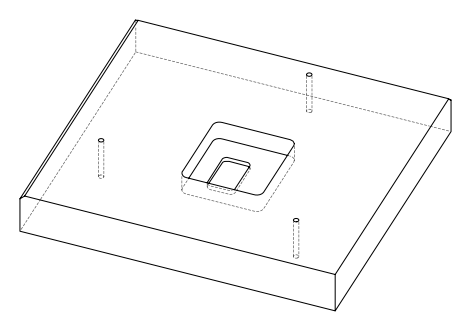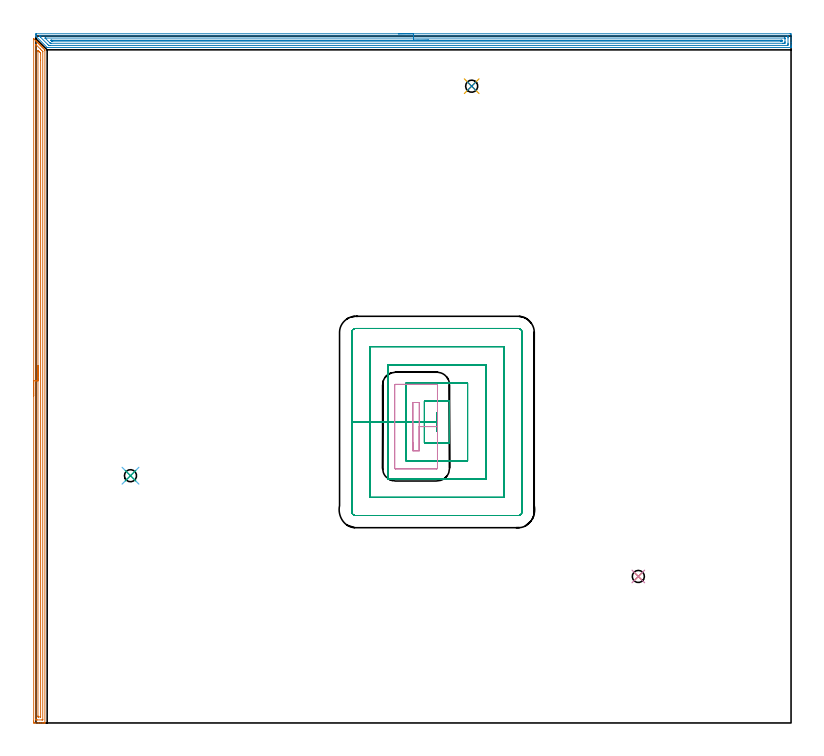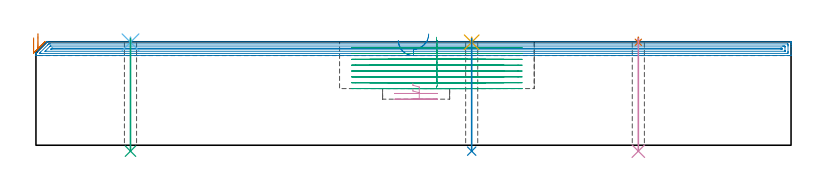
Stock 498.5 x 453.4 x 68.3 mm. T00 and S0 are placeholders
(PLAN: 10 operations, 3 tool changes, 53.7 min)
(1 AREA_MILL | FG_CHAMFER_SURFACE | UGT0205_001 | 10.96 min | 12416 mm3)
(2 AREA_MILL_1 | FG_CHAMFER_SURFACE_1 | UGT0205_001 | 16.03 min | 20450 mm3)
(3 MILL_RECTANGULAR_POCKET | POCKET_RECTANGULAR_STRAIGHT | UGT0201_008 | Follow Part, ap 4, ae 75% | 24.51 min | 550983 mm3)
(4 MILL_RECTANGULAR_POCKET_1 | POCKET_RECTANGULAR_STRAIGHT_1 | UGT0201_008 | Follow Part, ap 4, ae 75% | 1.23 min | 21752 mm3)
(5 SPOT_DRILL | STEP1HOLE | NXT0321_9005460120000 | 0.03 min | 7 mm3)
(6 SPOT_DRILL_1 | STEP1HOLE_1 | NXT0321_9005460120000 | 0.03 min | 0 mm3)
(7 SPOT_DRILL_2 | STEP1HOLE_2 | NXT0321_9005460120000 | 0.03 min | 5 mm3)
(8 DRILL_THROUGH_HOLE_INTO_CENTER | STEP1HOLE | UGT0301_475 | 0.3 min | 3442 mm3)
(9 DRILL_THROUGH_HOLE_INTO_CENTER_1 | STEP1HOLE_1 | UGT0301_475 | 0.3 min | 3366 mm3)
(10 DRILL_THROUGH_HOLE_INTO_CENTER_2 | STEP1HOLE_2 | UGT0301_475 | 0.3 min | 3406 mm3)
(TOOL UGT0205_001 | Chamfer Mill 20 x 3 x 45 deg. | D20 FL50 Z2)
(TOOL UGT0201_008 | End Mill 16 mm | D16 FL32 Z4)
(TOOL NXT0321_9005460120000 | NC Spot Drill, 142deg, 12mm, Carbide, Uncoated | D12 PA142 FL30 Z2)
(TOOL UGT0301_475 | Carbide Drill 8.0 mm | D8 PA118 FL75 Z2)
(OP 1 AREA_MILL)
G17 G21 G94 G90
T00 M6
G54
G17 G0 G90 X-1.5 Y215.85 S1061 M3
G43 Z78.3 H0
Z70.9
G94 G1 Y215.888 Z70.028 F250.
Y216.002 Z69.164
Y216.191 Z68.312
Y216.453 Z67.48
Y216.787 Z66.674
Y217.19 Z65.9
Y217.658 Z65.164
Y218.19 Z64.472
Y218.779 Z63.829
Y219.422 Z63.24
Y220.114 Z62.708
Y220.85 Z62.24
Y221.624 Z61.837
Y222.43 Z61.503
Y223.262 Z61.241
Y224.114 Z61.052
Y224.978 Z60.938
Y225.85 Z60.9
Y451.466
X-1.494 Y451.672 Z60.903
X-1.492 Y451.681 Z60.905
X-1.471 Y451.672 Z60.926
X-1.041 Y451.241 Z61.359
X-0.918 Y451.119 Z61.48
X-0.072 Y450.272 Z62.327
X-0.027 Y450.228 Z62.37
X0.018 Y450.183 Z62.417
X0.224 Y449.976 Z62.623
X0.27 Y449.931 Z62.667
X0.316 Y449.885 Z62.715
X0.52 Y449.68 Z62.919
X0.567 Y449.634 Z62.964
X0.614 Y449.587 Z63.013
X0.816 Y449.384 Z63.215
X0.864 Y449.338 Z63.261
X0.912 Y449.289 Z63.311
X1.112 Y449.088 Z63.511
X1.161 Y449.041 Z63.558
X1.21 Y448.991 Z63.609
X1.408 Y448.792 Z63.807
X1.458 Y448.744 Z63.855
X1.508 Y448.693 Z63.906
X1.704 Y448.496 Z64.103
X1.755 Y448.447 Z64.152
X1.805 Y448.395 Z64.204
X2. Y448.2 Z64.399
X2.052 Y448.15 Z64.448
X2.103 Y448.097 Z64.502
X2.296 Y447.904 Z64.695
X2.348 Y447.853 Z64.745
X2.401 Y447.799 Z64.8
X2.592 Y447.609 Z64.991
X2.645 Y447.556 Z65.042
X2.699 Y447.501 Z65.098
X2.888 Y447.313 Z65.287
X2.942 Y447.259 Z65.339
X2.997 Y447.203 Z65.396
X3.184 Y447.017 Z65.583
X3.239 Y446.962 Z65.636
X3.295 Y446.905 Z65.694
X3.48 Y446.721 Z65.879
X3.536 Y446.665 Z65.933
X3.593 Y446.608 Z65.992
X3.776 Y446.425 Z66.175
X3.833 Y446.368 Z66.23
X3.891 Y446.31 Z66.29
X4.072 Y446.129 Z66.471
X4.13 Y446.071 Z66.527
X4.189 Y446.012 Z66.588
X4.368 Y445.833 Z66.767
X4.427 Y445.775 Z66.824
X4.487 Y445.714 Z66.886
X4.664 Y445.537 Z67.063
X4.724 Y445.478 Z67.121
X4.785 Y445.416 Z67.184
X4.96 Y445.241 Z67.359
X5.021 Y445.181 Z67.417
X5.083 Y445.118 Z67.482
X5.256 Y444.945 Z67.655
X5.318 Y444.884 Z67.714
X5.623 Y444.577 Z68.023
X5.904 Y444.288 Z68.296
X5.9 Y443.938 Z68.3
Y0.177
X5.897 Y0.01 Z68.288
X5.848 Y0.007 Z68.24
X5.439 Y0. Z67.839
X5.132 Z67.531
X4.427 Z66.822
X3.184 Z65.581
X1.755 Z64.15
X-0.918 Y0.001 Z61.479
X-1.165 Y0.003 Z61.232
X-1.492 Y0.008 Z60.906
X-1.494 Y0.046 Z60.904
X-1.499 Y0.624 Z60.901
X-1.5 Y1.208 Z60.9
Y225.85
X-0.086 Z62.314
Y447.619
X-0.084 Y447.737 Z62.316
X-0.081 Y447.815 Z62.319
X-0.08 Y447.824 Z62.32
X-0.079 Y447.825 Z62.321
X-0.067 Y447.815 Z62.333
X-0.027 Y447.777 Z62.373
X0.249 Y447.501 Z62.649
X2.93 Y444.82 Z65.33
X3.824 Y443.926 Z66.224
X4.427 Y443.32 Z66.827
X4.46 Y443.283 Z66.86
X4.475 Y443.264 Z66.875
X4.479 Y443.208 Z66.879
X4.484 Y443.091 Z66.884
X4.485 Y443.033 Z66.885
Y2.352
X4.484 Y2.293 Z66.884
X4.48 Y2.176 Z66.88
X4.472 Y2.01 Z66.872
X4.427 Y2.008 Z66.827
X3.945 Y2.001 Z66.345
X0.864 Y2. Z63.264
X0.381 Y2.001 Z62.781
X-0.027 Y2.008 Z62.373
X-0.078 Y2.01 Z62.322
X-0.086 Y2.411 Z62.314
Y225.85
X1.328 Z63.728
X1.329 Y443.033 Z63.729
X1.33 Y443.459 Z63.73
X1.334 Y443.926 Z63.734
X1.335 Y443.95 Z63.735
X1.368 Y443.926 Z63.768
X1.755 Y443.545 Z64.155
X2.268 Y443.033 Z64.668
X2.645 Y442.655 Z65.045
X2.902 Y442.395 Z65.302
X3.029 Y442.262 Z65.429
X3.059 Y442.23 Z65.459
X3.065 Y442.198 Z65.465
X3.067 Y442.139 Z65.467
X3.071 Y441.712 Z65.471
X3.072 Y437.41 Z65.472
X3.071 Y4.199 Z65.471
X3.07 Y4.092 Z65.47
X3.067 Y4.039 Z65.467
X3.065 Y4.02 Z65.465
X3.04 Y4.01 Z65.44
X2.841 Y4.002 Z65.241
X1.755 Y4.001 Z64.155
X1.557 Y4.004 Z63.957
X1.425 Y4.009 Z63.825
X1.335 Y4.014 Z63.735
X1.333 Y4.057 Z63.733
X1.331 Y4.199 Z63.731
X1.329 Y4.626 Z63.729
X1.328 Y225.85 Z63.728
Y226.722 Z63.767
Y227.586 Z63.88
Y228.438 Z64.069
Y229.27 Z64.332
Y230.076 Z64.665
Y230.85 Z65.068
Y231.586 Z65.537
Y232.278 Z66.068
Y232.921 Z66.657
Y233.51 Z67.301
Y234.042 Z67.993
Y234.51 Z68.728
Y234.913 Z69.502
Y235.247 Z70.308
Y235.509 Z71.14
Y235.698 Z71.992
Y235.812 Z72.857
Y235.85 Z73.728
G0 Z78.3
M5
M2
(OP 2 AREA_MILL_1)
G17 G21 G94 G90
T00 M6
G54
G17 G0 G90 X239.2 Y454.9 S1061 M3
G43 Z78.3 H0
Z69.2
G94 G1 X239.238 Z68.328 F250.
X239.352 Z67.464
X239.541 Z66.612
X239.803 Z65.78
X240.137 Z64.974
X240.54 Z64.2
X241.008 Z63.464
X241.539 Z62.772
X242.129 Z62.129
X242.772 Z61.54
X243.464 Z61.009
X244.2 Z60.54
X244.974 Z60.137
X245.78 Z59.803
X246.612 Z59.541
X247.463 Z59.352
X248.328 Z59.238
X249.2 Z59.2
X497.771
X498.114 Y454.896 Z59.202
X498.39 Y454.892 Z59.206
X498.4 Y454.612 Z59.485
Y449.017 Z65.078
Y447.602 Z66.495
Y447.24 Z66.855
Y446.516 Z67.583
Y446.249 Z67.851
Y445.843 Z68.248
X498.391 Y445.803 Z68.288
X498.218 Y445.8 Z68.3
X7.782
X7.397 Y445.805 Z68.291
X7.283 Y445.915 Z68.182
X0.331 Y452.868 Z61.23
X0.182 Y453.016 Z61.081
X0.033 Y453.17 Z60.928
X0.006 Y453.205 Z60.892
X0.002 Y453.238 Z60.86
X0. Y453.262 Z60.835
Y454.529 Z59.566
Y454.71 Z59.386
X0.002 Y454.891 Z59.205
X0.182 Y454.9 Z59.2
X249.2
Y453.486 Z60.614
X495.958 Y453.485 Z60.615
X495.983 Y453.484 Z60.616
X496.39 Y453.46 Z60.64
X496.398 Y453.048 Z61.052
X496.399 Y452.571 Z61.529
X496.4 Y452.157 Z61.943
Y448.602 Z65.498
X496.399 Y448.129 Z65.971
X496.398 Y447.716 Z66.384
X496.39 Y447.24 Z66.86
X496.007 Y447.216 Z66.884
X495.983 Y447.215 Z66.885
X9.596 Y447.214 Z66.886
X8.701 Y447.215 Z66.885
X8.676 Y447.217 Z66.883
X8.422 Y447.24 Z66.86
X7.782 Y447.869 Z66.231
X3.078 Y452.571 Z61.529
X2.417 Y453.236 Z60.864
X2.202 Y453.46 Z60.64
X2.394 Y453.483 Z60.617
X2.417 Y453.484 Z60.616
X3.286 Y453.486 Z60.614
X249.2
Y452.072 Z62.028
X494.194 Y452.071 Z62.029
X494.325 Y452.069 Z62.031
X494.371 Y452.067 Z62.033
X494.389 Y452.065 Z62.035
X494.392 Y452.023 Z62.077
X494.397 Y451.887 Z62.213
X494.399 Y451.683 Z62.417
X494.4 Y451.479 Z62.621
Y449.702 Z64.398
X494.397 Y449.017 Z65.083
X494.394 Y448.819 Z65.281
X494.38 Y448.635 Z65.465
X494.194 Y448.633 Z65.467
X493.69 Y448.63 Z65.47
X493.3 Y448.629 Z65.471
X492.797 Y448.628 Z65.472
X9.961 Y448.629 Z65.471
X9.57 Y448.631 Z65.469
X9.515 Y448.633 Z65.467
X9.485 Y448.635 Z65.465
X9.455 Y448.656 Z65.444
X9.33 Y448.776 Z65.324
X9.084 Y449.017 Z65.083
X6.416 Y451.683 Z62.417
X6.261 Y451.839 Z62.261
X6.138 Y451.964 Z62.136
X6.06 Y452.049 Z62.051
X6.046 Y452.065 Z62.035
X6.056 Y452.066 Z62.034
X6.106 Y452.068 Z62.032
X6.497 Y452.071 Z62.029
X249.2 Y452.072 Z62.028
Y450.657 Z63.443
X491.65
X492.268 Y450.652 Z63.448
X492.369 Y450.65 Z63.45
X492.391 Y450.646 Z63.454
X492.393 Y450.623 Z63.477
X492.396 Y450.569 Z63.531
X492.398 Y450.35 Z63.75
X492.396 Y450.131 Z63.969
X492.393 Y450.077 Z64.023
X492.391 Y450.054 Z64.046
X492.369 Y450.05 Z64.05
X492.265 Y450.045 Z64.055
X492.13 Y450.044 Z64.056
X491.512 Y450.043 Z64.057
X491.374
X11.095
X10.78 Y450.044 Z64.056
X10.622 Y450.046 Z64.054
X10.544 Y450.049 Z64.051
X10.509 Y450.052 Z64.048
X10.465 Y450.09 Z64.01
X9.928 Y450.632 Z63.468
X9.913 Y450.651 Z63.449
X9.936 Y450.653 Z63.447
X10.011 Y450.655 Z63.445
X10.162 Y450.657 Z63.443
X10.465
X249.2
X250.071 Z63.481
X250.936 Z63.595
X251.788 Z63.783
X252.62 Z64.046
X253.426 Z64.38
X254.2 Z64.782
X254.936 Z65.251
X255.628 Z65.782
X256.271 Z66.372
X256.86 Z67.015
X257.391 Z67.707
X257.86 Z68.443
X258.263 Z69.217
X258.597 Z70.023
X258.859 Z70.855
X259.048 Z71.706
X259.162 Z72.571
X259.2 Z73.443
G0 Z78.3
M5
M2
(OP 3 MILL_RECTANGULAR_POCKET)
G17 G21 G94 G90
T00 M6
G54
G17 G0 G90 X264.4 Y200.261 S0 M3
G43 Z78.3 H0
Z71.3
G94 G1 Y192.9 Z69.327 F250.
X264.9 Z69.194
Y204.4 Z66.112
X264.4 Z65.978
Y198.65 Z64.437
Y192.9 F500.
X264.9
Y204.4
X264.4
Y198.65
X256.4
Y184.9
X272.9
Y212.4
X256.4
Y198.65
X244.4
Y172.9
X284.9
Y224.4
X244.4
Y198.65
X232.4
Y160.9
X296.9
Y236.4
X232.4
Y198.65
X220.4
Y148.9
X308.9
Y248.4
X220.4
Y198.65
X208.4
Y139.6
G3 X211.1 Y136.9 R2.7
G1 X318.2
G3 X320.9 Y139.6 R2.7
G1 Y257.7
G3 X318.2 Y260.4 R2.7
G1 X211.1
G3 X208.4 Y257.7 R2.7
G1 Y198.65
Y197.65
G0 X264.4 Y200.261 Z67.437
G1 Y192.9 Z65.465 F250.
X264.9 Z65.331
Y204.4 Z62.25
X264.4 Z62.116
Y198.65 Z60.575
Y192.9 F500.
X264.9
Y204.4
X264.4
Y198.65
X256.4
Y184.9
X272.9
Y212.4
X256.4
Y198.65
X244.4
Y172.9
X284.9
Y224.4
X244.4
Y198.65
X232.4
Y160.9
X296.9
Y236.4
X232.4
Y198.65
X220.4
Y148.9
X308.9
Y248.4
X220.4
Y198.65
X208.4
Y139.6
G3 X211.1 Y136.9 R2.7
G1 X318.2
G3 X320.9 Y139.6 R2.7
G1 Y257.7
G3 X318.2 Y260.4 R2.7
G1 X211.1
G3 X208.4 Y257.7 R2.7
G1 Y198.65
Y197.65
G0 X264.4 Y200.261 Z63.575
G1 Y192.9 Z61.603 F250.
X264.9 Z61.469
Y204.4 Z58.387
X264.4 Z58.253
Y198.65 Z56.712
Y192.9 F500.
X264.9
Y204.4
X264.4
Y198.65
X256.4
Y184.9
X272.9
Y212.4
X256.4
Y198.65
X244.4
Y172.9
X284.9
Y224.4
X244.4
Y198.65
X232.4
Y160.9
X296.9
Y236.4
X232.4
Y198.65
X220.4
Y148.9
X308.9
Y248.4
X220.4
Y198.65
X208.4
Y139.6
G3 X211.1 Y136.9 R2.7
G1 X318.2
G3 X320.9 Y139.6 R2.7
G1 Y257.7
G3 X318.2 Y260.4 R2.7
G1 X211.1
G3 X208.4 Y257.7 R2.7
G1 Y198.65
Y197.65
G0 X264.4 Y200.261 Z59.712
G1 Y192.9 Z57.74 F250.
X264.9 Z57.606
Y204.4 Z54.525
X264.4 Z54.391
Y198.65 Z52.85
Y192.9 F500.
X264.9
Y204.4
X264.4
Y198.65
X256.4
Y184.9
X272.9
Y212.4
X256.4
Y198.65
X244.4
Y172.9
X284.9
Y224.4
X244.4
Y198.65
X232.4
Y160.9
X296.9
Y236.4
X232.4
Y198.65
X220.4
Y148.9
X308.9
Y248.4
X220.4
Y198.65
X208.4
Y139.6
G3 X211.1 Y136.9 R2.7
G1 X318.2
G3 X320.9 Y139.6 R2.7
G1 Y257.7
G3 X318.2 Y260.4 R2.7
G1 X211.1
G3 X208.4 Y257.7 R2.7
G1 Y198.65
Y197.65
G0 X264.4 Y200.261 Z55.85
G1 Y192.9 Z53.878 F250.
X264.9 Z53.744
Y204.4 Z50.662
X264.4 Z50.528
Y198.65 Z48.987
Y192.9 F500.
X264.9
Y204.4
X264.4
Y198.65
X256.4
Y184.9
X272.9
Y212.4
X256.4
Y198.65
X244.4
Y172.9
X284.9
Y224.4
X244.4
Y198.65
X232.4
Y160.9
X296.9
Y236.4
X232.4
Y198.65
X220.4
Y148.9
X308.9
Y248.4
X220.4
Y198.65
X208.4
Y139.6
G3 X211.1 Y136.9 R2.7
G1 X318.2
G3 X320.9 Y139.6 R2.7
G1 Y257.7
G3 X318.2 Y260.4 R2.7
G1 X211.1
G3 X208.4 Y257.7 R2.7
G1 Y198.65
Y197.65
G0 X264.4 Y200.261 Z51.987
G1 Y192.9 Z50.015 F250.
X264.9 Z49.881
Y204.4 Z46.8
X264.4 Z46.666
Y198.65 Z45.125
Y192.9 F500.
X264.9
Y204.4
X264.4
Y198.65
X256.4
Y184.9
X272.9
Y212.4
X256.4
Y198.65
X244.4
Y172.9
X284.9
Y224.4
X244.4
Y198.65
X232.4
Y160.9
X296.9
Y236.4
X232.4
Y198.65
X220.4
Y148.9
X308.9
Y248.4
X220.4
Y198.65
X208.4
Y139.6
G3 X211.1 Y136.9 R2.7
G1 X318.2
G3 X320.9 Y139.6 R2.7
G1 Y257.7
G3 X318.2 Y260.4 R2.7
G1 X211.1
G3 X208.4 Y257.7 R2.7
G1 Y198.65
Y197.65
G0 X264.4 Y200.261 Z48.125
G1 Y192.9 Z46.153 F250.
X264.9 Z46.019
Y204.4 Z42.937
X264.4 Z42.803
Y198.65 Z41.262
Y192.9 F500.
X264.9
Y204.4
X264.4
Y198.65
X256.4
Y184.9
X272.9
Y212.4
X256.4
Y198.65
X244.4
Y172.9
X284.9
Y224.4
X244.4
Y198.65
X232.4
Y160.9
X296.9
Y236.4
X232.4
Y198.65
X220.4
Y148.9
X308.9
Y248.4
X220.4
Y198.65
X208.4
Y139.6
G3 X211.1 Y136.9 R2.7
G1 X318.2
G3 X320.9 Y139.6 R2.7
G1 Y257.7
G3 X318.2 Y260.4 R2.7
G1 X211.1
G3 X208.4 Y257.7 R2.7
G1 Y198.65
Y197.65
G0 X264.4 Y200.261 Z44.262
G1 Y192.9 Z42.29 F250.
X264.9 Z42.156
Y204.4 Z39.075
X264.4 Z38.941
Y198.65 Z37.4
Y192.9 F500.
X264.9
Y204.4
X264.4
Y198.65
X256.4
Y184.9
X272.9
Y212.4
X256.4
Y198.65
X244.4
Y172.9
X284.9
Y224.4
X244.4
Y198.65
X232.4
Y160.9
X296.9
Y236.4
X232.4
Y198.65
X220.4
Y148.9
X308.9
Y248.4
X220.4
Y198.65
X208.4
Y139.6
G3 X211.1 Y136.9 R2.7
G1 X318.2
G3 X320.9 Y139.6 R2.7
G1 Y257.7
G3 X318.2 Y260.4 R2.7
G1 X211.1
G3 X208.4 Y257.7 R2.7
G1 Y198.65
Y197.65
G0 Z78.3
M5
M2
(OP 4 MILL_RECTANGULAR_POCKET_1)
G17 G21 G94 G90
T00 M6
G54
G17 G0 G90 X248.8 Y184.941 S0 M3
G43 Z78.3 H0
Z40.98
G94 G1 Y179.7 Z39.576 F250.
X253. Z38.45
Y195.6 Z34.19
Y211.5 F500.
X248.8
Y179.7
X253.
Y195.6
X265.
Y223.
G3 X264.5 Y223.5 R0.5
G1 X237.3
G3 X236.8 Y223. R0.5
G1 Y168.2
G3 X237.3 Y167.7 R0.5
G1 X264.5
G3 X265. Y168.2 R0.5
G1 Y195.6
Y196.6
G0 X248.8 Y184.941 Z37.19
G1 Y179.7 Z35.786 F250.
X253. Z34.66
Y195.6 Z30.4
Y211.5 F500.
X248.8
Y179.7
X253.
Y195.6
X265.
Y223.
G3 X264.5 Y223.5 R0.5
G1 X237.3
G3 X236.8 Y223. R0.5
G1 Y168.2
G3 X237.3 Y167.7 R0.5
G1 X264.5
G3 X265. Y168.2 R0.5
G1 Y195.6
Y196.6
G0 Z78.3
M5
M2
(OP 5 SPOT_DRILL)
G17 G21 G94 G90
T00 M6
G54
G17 G0 G90 X287.6 Y420.3 S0 M3
G43 Z78.3 H0
G94 G81 G98 Z67.956 F250. R71.3
G80
M5
M2
(OP 6 SPOT_DRILL_1)
G17 G21 G94 G90
T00 M6
G54
G17 G0 G90 X62.4 Y163.2 S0 M3
G43 Z78.3 H0
G94 G81 G98 Z67.956 F250. R71.3
G80
M5
M2
(OP 7 SPOT_DRILL_2)
G17 G21 G94 G90
T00 M6
G54
G17 G0 G90 X397.6 Y96.7 S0 M3
G43 Z78.3 H0
G94 G81 G98 Z67.956 F250. R71.3
G80
M5
M2
(OP 8 DRILL_THROUGH_HOLE_INTO_CENTER)
G17 G21 G94 G90
T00 M6
G54
G17 G0 G90 X287.6 Y420.3 S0 M3
G43 Z78.3 H0
G94 G73 G98 Z-3.903 F250. Q7.22 R70.3
G80
M5
M2
(OP 9 DRILL_THROUGH_HOLE_INTO_CENTER_1)
G17 G21 G94 G90
T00 M6
G54
G17 G0 G90 X62.4 Y163.2 S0 M3
G43 Z78.3 H0
G94 G73 G98 Z-3.903 F250. Q7.22 R70.3
G80
M5
M2
(OP 10 DRILL_THROUGH_HOLE_INTO_CENTER_2)
G17 G21 G94 G90
T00 M6
G54
G17 G0 G90 X397.6 Y96.7 S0 M3
G43 Z78.3 H0
G94 G73 G98 Z-3.903 F250. Q7.22 R70.3
G80
M5
M2
